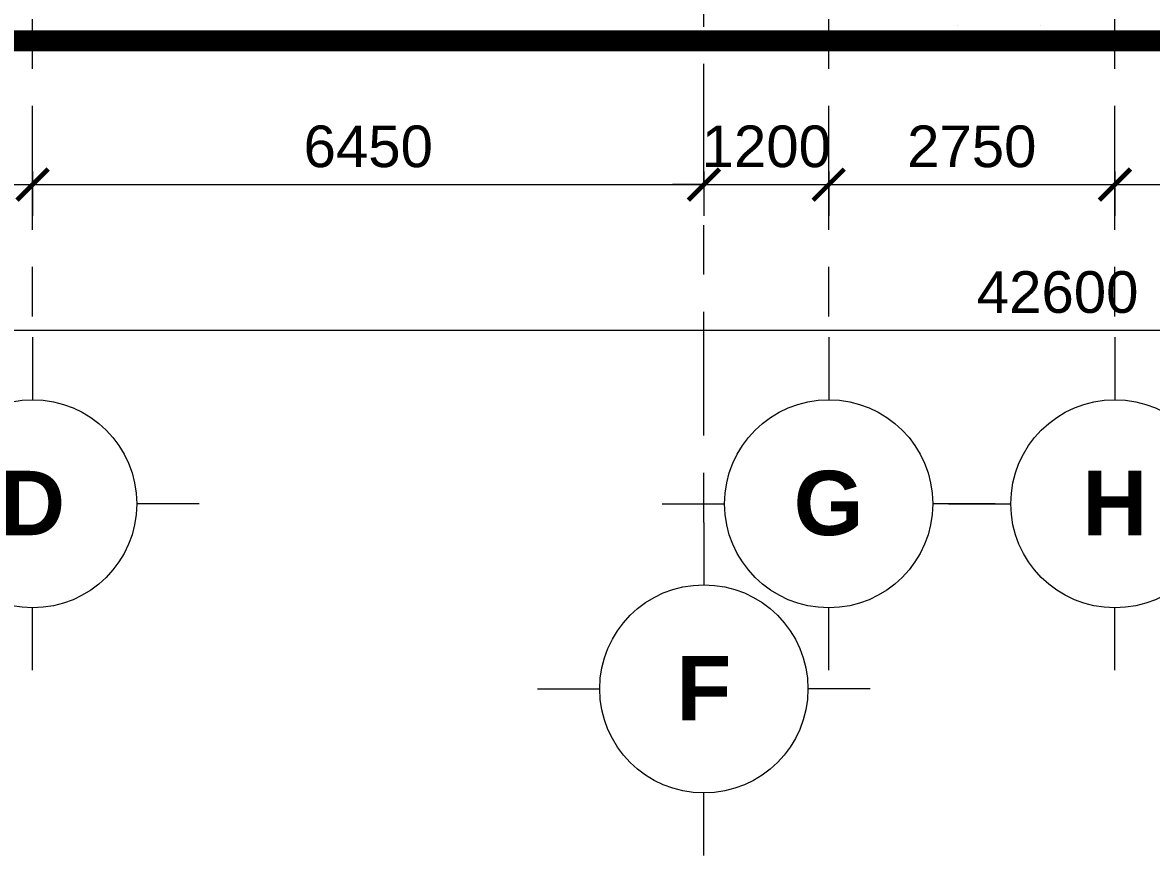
# Model space of a CAD drawing. Header units: millimetres. Extents: x -2100 to 124761, y -10432 to 93550.
# Drawn here: x 11353 to 22201, y -9028 to -1025 of the extents above; entities that cross this region are included whole.
import ezdxf

# ---------------------------------------------------------------- set-up
doc = ezdxf.new("R2010")
doc.units = ezdxf.units.MM
doc.linetypes.add('Centre', pattern=[31.75, 6.35, -4.7625, 15.875, -4.7625])
for name, color, linetype, lineweight in [('DIM', 1, 'Continuous', 5), ('KH', 6, 'Continuous', 5), ('NET CAT', 3, 'Continuous', 5), ('TRUC', 225, 'Continuous', 5)]:
    doc.layers.add(name, color=color, linetype=linetype, lineweight=lineweight)
doc.styles.add('Arial_B', font='arialbd_0.ttf', dxfattribs={"height": 619.047619})
doc.styles.add('TA1', font='arial_0.ttf')
doc.dimstyles.new('D_200_KTx2', dxfattribs={"dimtxt": 400, "dimasz": 300, "dimexe": 300, "dimexo": 300, "dimgap": 160, "dimtad": 1, "dimdec": 0, "dimzin": 9, "dimtxsty": 'TA1', "dimblk": 'ARCHTICK', "dimcen": 1, "dimdle": 300, "dimclrd": 256, "dimclre": 256, "dimclrt": 7, "dimadec": 0, "dimazin": 0, "dimtfac": 1, "dimtdec": 0, "dimtix": 1, "dimtmove": 1, "dimatfit": 3, "dimldrblk": 'ARCHTICK', "dimfxl": 0, "dimtolj": 1, "dimtzin": 0, "dimlwd": -1, "dimlwe": -1, "dimarcsym": 0})

# ---------------------------------------------------------------- blocks, each defined once
blk = doc.blocks.new('Grid - FamilyAL-KH TRUC-1020318-MẶT ĐỨNG TRỤC A-Q')
at = {"layer": 'KH'}
for p, q in [((0, -4049), (0, -4649)), ((-1600, -5649), (-1000, -5649)), ((1600, -5649), (1000, -5649)), ((0, -7249), (0, -6649))]:
    blk.add_line(p, q, dxfattribs=at)
blk.add_circle((0, -5649), 1000, dxfattribs=at)
blk = doc.blocks.new('_ARCHTICK')
at = {"color": 0, "linetype": 'ByBlock', "const_width": 0.15}
blk.add_lwpolyline([(-0.5, -0.5), (0.5, 0.5)], dxfattribs=at)
blk = doc.blocks.new('DIMBLOCK3-MẶT ĐỨNG TRỤC A-Q')
at = {"layer": 'Defpoints', "color": 0, "transparency": 16777216}
for p in [(8450, -2157), (11450, -2157), (11450, -2582)]:
    blk.add_point(p, dxfattribs=at)
at = {"layer": 'DIM', "transparency": 16777216}
for p, q in [((8450, -2457), (8450, -2882)), ((11450, -2457), (11450, -2882)), ((8150, -2582), (11750, -2582))]:
    blk.add_line(p, q, dxfattribs=at)
at = {"layer": 'DIM', "transparency": 16777216, "xscale": 300, "yscale": 300, "zscale": 300, "rotation": 180}
blk.add_blockref('_ARCHTICK', (8450, -2582), dxfattribs=at)
at = {"layer": 'DIM', "transparency": 16777216, "xscale": 300, "yscale": 300, "zscale": 300}
blk.add_blockref('_ARCHTICK', (11450, -2582), dxfattribs=at)
at = {"layer": 'DIM', "color": 7, "transparency": 16777216, "insert": (9950, -2217), "char_height": 400, "attachment_point": 5, "style": 'TA1'}
blk.add_mtext('\\A1;3000', dxfattribs=at)
blk = doc.blocks.new('DIMBLOCK4-MẶT ĐỨNG TRỤC A-Q')
at = {"layer": 'Defpoints', "color": 0, "transparency": 16777216}
for p in [(11450, -2157), (17900, -2157), (17900, -2582)]:
    blk.add_point(p, dxfattribs=at)
at = {"layer": 'DIM', "transparency": 16777216}
for p, q in [((11450, -2457), (11450, -2882)), ((17900, -2457), (17900, -2882)), ((11150, -2582), (18200, -2582))]:
    blk.add_line(p, q, dxfattribs=at)
at = {"layer": 'DIM', "transparency": 16777216, "xscale": 300, "yscale": 300, "zscale": 300, "rotation": 180}
blk.add_blockref('_ARCHTICK', (11450, -2582), dxfattribs=at)
at = {"layer": 'DIM', "transparency": 16777216, "xscale": 300, "yscale": 300, "zscale": 300}
blk.add_blockref('_ARCHTICK', (17900, -2582), dxfattribs=at)
at = {"layer": 'DIM', "color": 7, "transparency": 16777216, "insert": (14675, -2217), "char_height": 400, "attachment_point": 5, "style": 'TA1'}
blk.add_mtext('\\A1;6450', dxfattribs=at)
blk = doc.blocks.new('DIMBLOCK5-MẶT ĐỨNG TRỤC A-Q')
at = {"layer": 'Defpoints', "color": 0, "transparency": 16777216}
for p in [(17900, -2157), (19100, -2157), (19100, -2582)]:
    blk.add_point(p, dxfattribs=at)
at = {"layer": 'DIM', "transparency": 16777216}
for p, q in [((17900, -2457), (17900, -2882)), ((19100, -2457), (19100, -2882)), ((17900, -2582), (17600, -2582)), ((17900, -2582), (19100, -2582)), ((19100, -2582), (19400, -2582))]:
    blk.add_line(p, q, dxfattribs=at)
at = {"layer": 'DIM', "transparency": 16777216, "xscale": 300, "yscale": 300, "zscale": 300}
blk.add_blockref('_ARCHTICK', (17900, -2582), dxfattribs=at)
at = {"layer": 'DIM', "transparency": 16777216, "xscale": 300, "yscale": 300, "zscale": 300, "rotation": 180}
blk.add_blockref('_ARCHTICK', (19100, -2582), dxfattribs=at)
at = {"layer": 'DIM', "color": 7, "transparency": 16777216, "insert": (18500, -2217), "char_height": 400, "attachment_point": 5, "style": 'TA1'}
blk.add_mtext('\\A1;1200', dxfattribs=at)
blk = doc.blocks.new('DIMBLOCK6-MẶT ĐỨNG TRỤC A-Q')
at = {"layer": 'Defpoints', "color": 0, "transparency": 16777216}
for p in [(19100, -2157), (21850, -2157), (21850, -2582)]:
    blk.add_point(p, dxfattribs=at)
at = {"layer": 'DIM', "transparency": 16777216}
for p, q in [((19100, -2457), (19100, -2882)), ((21850, -2457), (21850, -2882)), ((18800, -2582), (22150, -2582))]:
    blk.add_line(p, q, dxfattribs=at)
at = {"layer": 'DIM', "transparency": 16777216, "xscale": 300, "yscale": 300, "zscale": 300, "rotation": 180}
blk.add_blockref('_ARCHTICK', (19100, -2582), dxfattribs=at)
at = {"layer": 'DIM', "transparency": 16777216, "xscale": 300, "yscale": 300, "zscale": 300}
blk.add_blockref('_ARCHTICK', (21850, -2582), dxfattribs=at)
at = {"layer": 'DIM', "color": 7, "transparency": 16777216, "insert": (20475, -2217), "char_height": 400, "attachment_point": 5, "style": 'TA1'}
blk.add_mtext('\\A1;2750', dxfattribs=at)
blk = doc.blocks.new('DIMBLOCK7-MẶT ĐỨNG TRỤC A-Q')
at = {"layer": 'Defpoints', "color": 0, "transparency": 16777216}
for p in [(21850, -2157), (24950, -2157), (24950, -2582)]:
    blk.add_point(p, dxfattribs=at)
at = {"layer": 'DIM', "transparency": 16777216}
for p, q in [((21850, -2457), (21850, -2882)), ((24950, -2457), (24950, -2882)), ((21550, -2582), (25250, -2582))]:
    blk.add_line(p, q, dxfattribs=at)
at = {"layer": 'DIM', "transparency": 16777216, "xscale": 300, "yscale": 300, "zscale": 300, "rotation": 180}
blk.add_blockref('_ARCHTICK', (21850, -2582), dxfattribs=at)
at = {"layer": 'DIM', "transparency": 16777216, "xscale": 300, "yscale": 300, "zscale": 300}
blk.add_blockref('_ARCHTICK', (24950, -2582), dxfattribs=at)
at = {"layer": 'DIM', "color": 7, "transparency": 16777216, "insert": (23400, -2217), "char_height": 400, "attachment_point": 5, "style": 'TA1'}
blk.add_mtext('\\A1;3100', dxfattribs=at)
blk = doc.blocks.new('DIMBLOCK14-MẶT ĐỨNG TRỤC A-Q')
at = {"layer": 'Defpoints', "color": 0, "transparency": 16777216}
for p in [(42600, -1309), (0, -3849), (42600, -3982)]:
    blk.add_point(p, dxfattribs=at)
at = {"layer": 'DIM', "transparency": 16777216}
for p, q in [((42600, -1609), (42600, -4282)), ((-300, -3982), (42900, -3982)), ((0, -4149), (0, -4282))]:
    blk.add_line(p, q, dxfattribs=at)
at = {"layer": 'DIM', "transparency": 16777216, "xscale": 300, "yscale": 300, "zscale": 300, "rotation": 180}
blk.add_blockref('_ARCHTICK', (0, -3982), dxfattribs=at)
at = {"layer": 'DIM', "transparency": 16777216, "xscale": 300, "yscale": 300, "zscale": 300}
blk.add_blockref('_ARCHTICK', (42600, -3982), dxfattribs=at)
at = {"layer": 'DIM', "color": 7, "transparency": 16777216, "insert": (21300, -3617), "char_height": 400, "attachment_point": 5, "style": 'TA1'}
blk.add_mtext('\\A1;42600', dxfattribs=at)

msp = doc.modelspace()

# ---------------------------------------------------------------- linework, layer by layer
at = {"layer": 'NET CAT'}
for p, q in [((20337.6, -1050.8), (20337.6, -1050)), ((21132, -1050), (21132, -1050.8))]:
    msp.add_line(p, q, dxfattribs=at)
at = {"layer": 'NET CAT', "const_width": 200}
msp.add_lwpolyline([(44599.9, -1200), (-2000.1, -1200)], dxfattribs=at)
at = {"layer": 'TRUC', "linetype": 'Centre', "ltscale": 75}
for p, q in [((11449.9, -3849.3), (11449.9, 93540.4)), ((17899.9, -5827.8), (17899.9, 93540.4)), ((19099.9, -3849.3), (19099.9, 93540.4)), ((21849.9, -3849.3), (21849.9, 93540.4))]:
    msp.add_line(p, q, dxfattribs=at)

# ---------------------------------------------------------------- block references
at = {"layer": 'KH'}
for p in [(11450, 0), (19100, 0), (21850, 0), (17900, -1778.5)]:
    msp.add_blockref('Grid - FamilyAL-KH TRUC-1020318-MẶT ĐỨNG TRỤC A-Q', p, dxfattribs=at)

# ---------------------------------------------------------------- texts
at = {"layer": 'KH', "char_height": 619.048, "attachment_point": 2, "line_spacing_factor": 0.941778, "style": 'Arial_B'}
for s, insert, width in [('\\fArial|b1|i0|c0|p34|;D', (11449.7, -5331.8), 727.186), ('\\fArial|b1|i0|c0|p34|;G', (19099.7, -5331.8), 785.949), ('\\fArial|b1|i0|c0|p34|;H', (21849.7, -5331.8), 727.186), ('\\fArial|b1|i0|c0|p34|;F', (17899.7, -7110.3), 617.007)]:
    msp.add_mtext(s, dxfattribs=dict(at, insert=insert, width=width))

# ---------------------------------------------------------------- dimensions: what is measured, and where the dimension line sits
at = {"layer": 'DIM'}
for base, p1, p2, picture, middle in [((42599.9, -3981.6), (-0.1, -3849.3), (42599.9, -1309.3), 'DIMBLOCK14-MẶT ĐỨNG TRỤC A-Q', (21299.9, -3617.3)), ((11449.9, -2581.6), (8449.9, -2157.3), (11449.9, -2157.3), 'DIMBLOCK3-MẶT ĐỨNG TRỤC A-Q', (9949.9, -2217.2)), ((17899.9, -2581.6), (11449.9, -2157.3), (17899.9, -2157.3), 'DIMBLOCK4-MẶT ĐỨNG TRỤC A-Q', (14674.9, -2217.3)), ((19099.9, -2581.6), (17899.9, -2157.3), (19099.9, -2157.3), 'DIMBLOCK5-MẶT ĐỨNG TRỤC A-Q', (18499.9, -2217.3)), ((21849.9, -2581.6), (19099.9, -2157.3), (21849.9, -2157.3), 'DIMBLOCK6-MẶT ĐỨNG TRỤC A-Q', (20474.9, -2217.3)), ((24949.9, -2581.6), (21849.9, -2157.3), (24949.9, -2157.3), 'DIMBLOCK7-MẶT ĐỨNG TRỤC A-Q', (23399.9, -2217.2))]:
    dim = msp.add_linear_dim(base=base, p1=p1, p2=p2, dimstyle='D_200_KTx2', dxfattribs=at)
    dim.commit()
    dim.dimension.update_dxf_attribs({"geometry": picture, "text_midpoint": middle})

doc.saveas('drawing.dxf')
